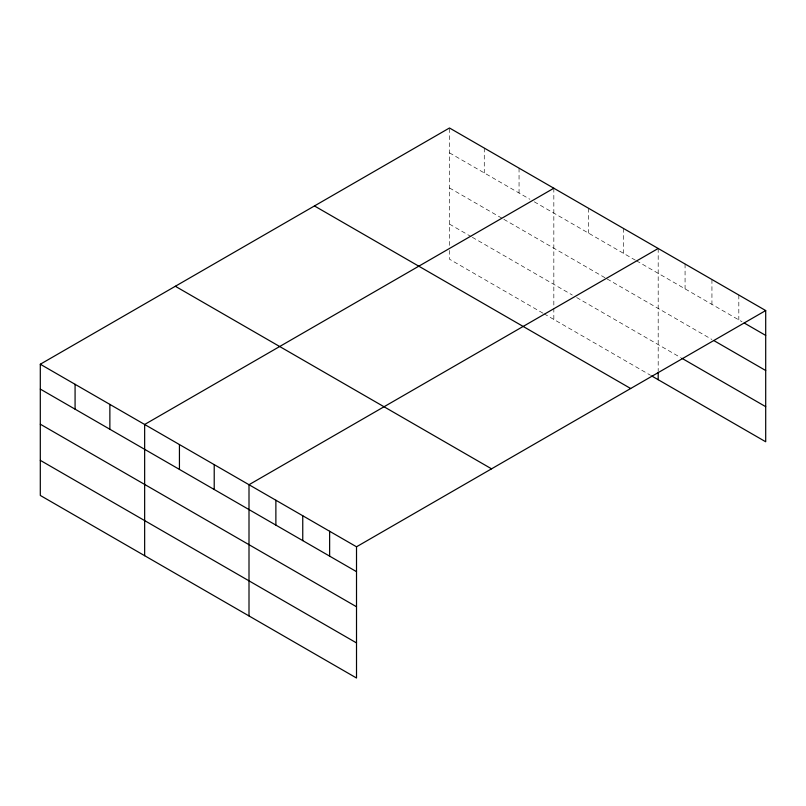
<?xml version="1.0" encoding="UTF-8"?>
<svg xmlns="http://www.w3.org/2000/svg" width="806" height="806" viewBox="0 0 806 806"><rect width="100%" height="100%" fill="white"/><g stroke="black" fill="none" stroke-linecap="round" stroke-linejoin="round"><path stroke-width="0.6" stroke-dasharray="4.03 3.02" d="M449.486 245.417L449.486 127.983M449.486 152.848L529.925 199.284M534.267 201.802L635.36 260.167M636.448 260.791L742.044 321.755M449.486 187.949L502.753 218.698M503.841 219.323L606.011 278.312M607.099 278.947L711.94 339.477M449.486 224.108L471.228 236.662M472.316 237.286L572.32 295.026M576.663 297.535L680.768 357.632M542.972 313.181L449.486 259.21L449.486 250.434M544.05 313.806L650.583 375.304M738.82 295.036L738.82 319.891M711.94 279.511L711.94 304.376M685.07 263.995L685.07 288.86M658.19 248.48L658.19 370.921M623.401 228.4L623.401 253.255M588.622 208.311L588.622 233.176M553.833 188.231L553.833 306.915M553.833 308.174L553.833 319.448M519.054 168.152L519.054 193.017M484.275 148.072L484.275 172.927"/><path stroke-width="1.21" d="M651.661 375.939L765.7 441.769L765.7 310.552L449.486 127.983L40.3 364.231L40.3 495.448L356.514 678.017L356.514 546.79L40.3 364.231M553.833 188.231L144.647 424.48L144.647 555.697M658.19 248.48L249.004 484.718L249.004 615.945M356.514 546.79L765.7 310.552M744.2 322.994L765.7 335.417M714.096 340.716L765.7 370.508M681.836 358.257L765.7 406.677M314.451 205.943L630.665 388.512M175.335 286.271L491.549 468.83M40.3 389.086L356.514 571.655M40.3 424.188L356.514 606.757M40.3 460.347L356.514 642.916M658.19 372.181L658.19 379.697M329.634 531.275L329.634 556.14M302.754 515.759L302.754 540.614M275.874 500.244L275.874 525.099M214.215 464.639L214.215 489.504M179.436 444.559L179.436 469.414M109.868 404.39L109.868 429.255M75.079 384.311L75.079 409.176"/></g></svg>
